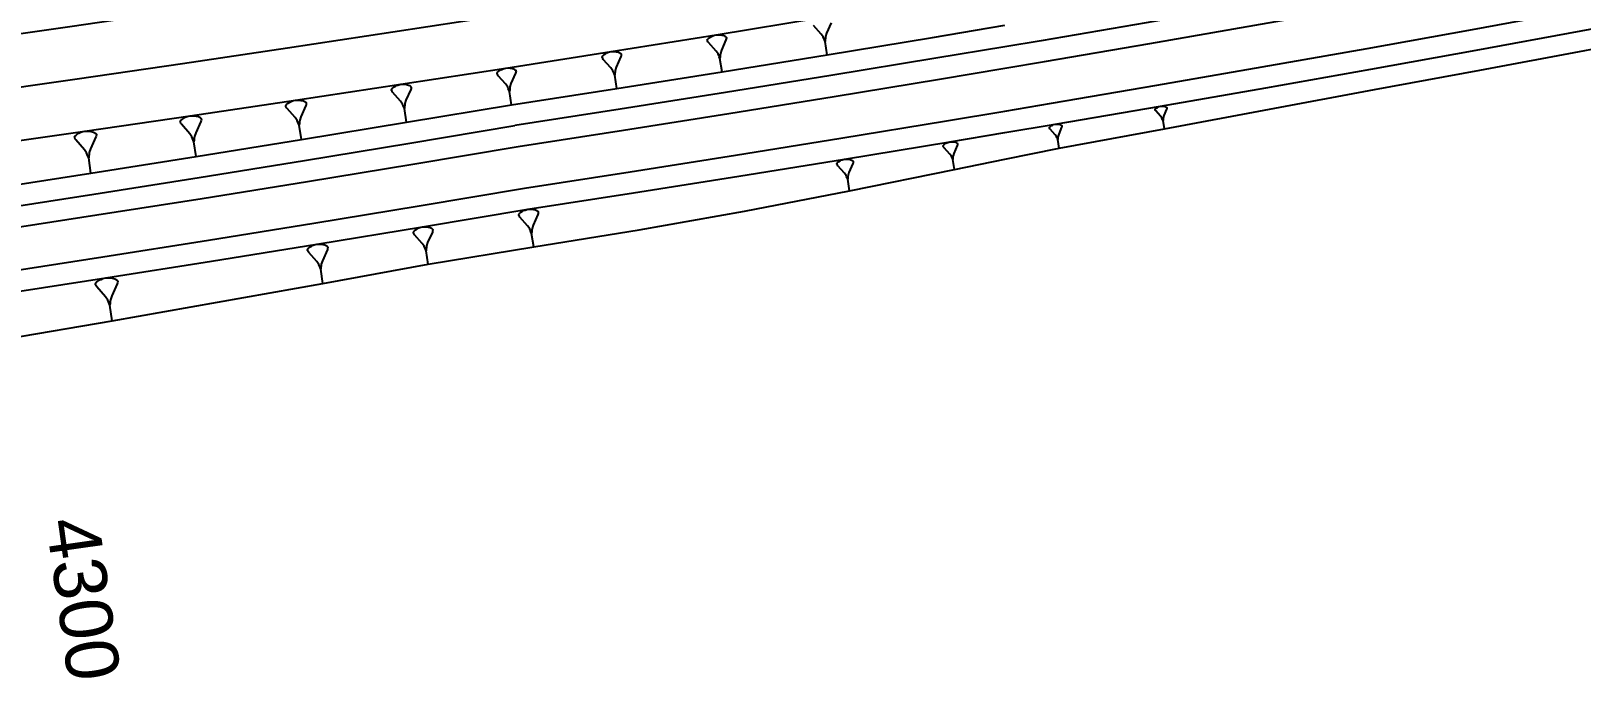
# Model space of a CAD drawing. Extents: x 384551 to 386632, y 802806 to 803252.
# Drawn here: x 385754 to 385827.2, y 802823.2 to 802853.9 of the extents above; entities that cross this region are included whole.
import ezdxf
from ezdxf.enums import TextEntityAlignment as Align

# ---------------------------------------------------------------- set-up
doc = ezdxf.new("R2010")
doc.units = 0
doc.layers.get('0').update_dxf_attribs({"linetype": 'CONTINUOUS'})
doc.styles.add('ARIAL', font='ARIAL.FON')

msp = doc.modelspace()

# ---------------------------------------------------------------- linework, layer by layer
at = {"color": 7}
for p, q in [((385791.784, 802854.2902), (385791.5687, 802853.7905)), ((385785.9303, 802853.4507), (385785.9426, 802853.4897)), ((385785.9426, 802853.4897), (385785.9577, 802853.5107)), ((385785.9577, 802853.5107), (385785.9728, 802853.5316)), ((385785.9728, 802853.5316), (385786.0211, 802853.5764)), ((385786.0211, 802853.5764), (385786.1055, 802853.6271)), ((385786.1055, 802853.6271), (385786.1568, 802853.6538)), ((385786.1568, 802853.6538), (385786.226, 802853.6835)), ((385786.226, 802853.6835), (385786.3494, 802853.7219)), ((385786.3494, 802853.7219), (385786.4786, 802853.7242)), ((385786.4786, 802853.7242), (385786.5537, 802853.7178)), ((385786.5537, 802853.7178), (385786.6107, 802853.7085)), ((385786.8138, 802853.482), (385786.5978, 802852.9845)), ((385786.6107, 802853.7085), (385786.7067, 802853.6869)), ((385786.7067, 802853.6869), (385786.7667, 802853.6595)), ((385786.7667, 802853.6595), (385786.7876, 802853.6444)), ((385786.7876, 802853.6444), (385786.8086, 802853.6293)), ((385786.8086, 802853.6293), (385786.8324, 802853.5961)), ((385786.826, 802853.521), (385786.8138, 802853.482)), ((385786.8353, 802853.5781), (385786.826, 802853.521)), ((385786.8324, 802853.5961), (385786.8353, 802853.5781)), ((385791.3155, 802853.749), (385790.9519, 802854.1538)), ((385791.4116, 802853.6162), (385791.3155, 802853.749)), ((385791.4415, 802853.5468), (385791.4116, 802853.6162)), ((385791.4715, 802853.4774), (385791.4415, 802853.5468)), ((385791.5077, 802853.4833), (385791.5014, 802853.408)), ((385791.5139, 802853.5586), (385791.5077, 802853.4833)), ((385791.5201, 802853.634), (385791.5139, 802853.5586)), ((385791.5687, 802853.7905), (385791.5201, 802853.634)), ((385781.0034, 802852.7395), (385781.0517, 802852.784)), ((385781.0517, 802852.784), (385781.1359, 802852.8342)), ((385781.1359, 802852.8342), (385781.187, 802852.8608)), ((385781.187, 802852.8608), (385781.256, 802852.8901)), ((385781.256, 802852.8901), (385781.3791, 802852.928)), ((385781.3791, 802852.928), (385781.5078, 802852.93)), ((385781.5078, 802852.93), (385781.5826, 802852.9234)), ((385781.5826, 802852.9234), (385781.6394, 802852.9139)), ((385781.6394, 802852.9139), (385781.735, 802852.8922)), ((385781.735, 802852.8922), (385781.7946, 802852.8648)), ((385781.7946, 802852.8648), (385781.8154, 802852.8496)), ((385781.8154, 802852.8496), (385781.8362, 802852.8345)), ((385781.8362, 802852.8345), (385781.8599, 802852.8014)), ((385781.8628, 802852.7834), (385781.8533, 802852.7266)), ((385781.8599, 802852.8014), (385781.8628, 802852.7834)), ((385785.9332, 802853.4327), (385785.9303, 802853.4507)), ((385785.96, 802853.3815), (385785.9332, 802853.4327)), ((385785.9839, 802853.3483), (385785.96, 802853.3815)), ((385786.3452, 802852.9438), (385785.9839, 802853.3483)), ((385786.4406, 802852.8111), (385786.3452, 802852.9438)), ((385786.4703, 802852.7418), (385786.4406, 802852.8111)), ((385786.5425, 802852.7534), (385786.5361, 802852.6784)), ((385786.5489, 802852.8285), (385786.5425, 802852.7534)), ((385786.5978, 802852.9845), (385786.5489, 802852.8285)), ((385791.5014, 802853.408), (385791.4715, 802853.4774)), ((385791.6053, 802852.7748), (385791.5014, 802853.408)), ((385776.0802, 802852.0056), (385776.1642, 802852.0553)), ((385776.0802, 802852.0056), (385776.1642, 802852.0553)), ((385776.1642, 802852.0553), (385776.2151, 802852.0816)), ((385776.1642, 802852.0553), (385776.2151, 802852.0816)), ((385776.2151, 802852.0816), (385776.284, 802852.1106)), ((385776.2151, 802852.0816), (385776.284, 802852.1106)), ((385776.284, 802852.1106), (385776.4066, 802852.148)), ((385776.284, 802852.1106), (385776.4066, 802852.148)), ((385776.4066, 802852.148), (385776.5347, 802852.1496)), ((385776.4066, 802852.148), (385776.5347, 802852.1496)), ((385776.5347, 802852.1496), (385776.6091, 802852.1428)), ((385776.5347, 802852.1496), (385776.6091, 802852.1428)), ((385776.6091, 802852.1428), (385776.6656, 802852.1332)), ((385776.6091, 802852.1428), (385776.6656, 802852.1332)), ((385776.6656, 802852.1332), (385776.7607, 802852.1113)), ((385776.6656, 802852.1332), (385776.7607, 802852.1113)), ((385776.7607, 802852.1113), (385776.82, 802852.0839)), ((385776.7607, 802852.1113), (385776.82, 802852.0839)), ((385776.82, 802852.0839), (385776.8407, 802852.0688)), ((385776.82, 802852.0839), (385776.8407, 802852.0688)), ((385776.8407, 802852.0688), (385776.8614, 802852.0536)), ((385776.8407, 802852.0688), (385776.8614, 802852.0536)), ((385776.8614, 802852.0536), (385776.8849, 802852.0206)), ((385776.8614, 802852.0536), (385776.8849, 802852.0206)), ((385776.8849, 802852.0206), (385776.8877, 802852.0027)), ((385776.8849, 802852.0206), (385776.8877, 802852.0027)), ((385780.9608, 802852.6591), (385780.9731, 802852.6979)), ((385780.9637, 802852.6411), (385780.9608, 802852.6591)), ((385780.9902, 802852.59), (385780.9637, 802852.6411)), ((385780.9731, 802852.6979), (385780.9883, 802852.7187)), ((385780.9883, 802852.7187), (385781.0034, 802852.7395)), ((385781.0139, 802852.5569), (385780.9902, 802852.59)), ((385781.3728, 802852.1529), (385781.0139, 802852.5569)), ((385781.4674, 802852.0204), (385781.3728, 802852.1529)), ((385781.4968, 802851.9513), (385781.4674, 802852.0204)), ((385781.5753, 802852.0375), (385781.5687, 802851.9627)), ((385781.6245, 802852.1927), (385781.5753, 802852.0375)), ((385781.841, 802852.6878), (385781.6245, 802852.1927)), ((385781.8533, 802852.7266), (385781.841, 802852.6878)), ((385786.5, 802852.6725), (385786.4703, 802852.7418)), ((385786.5297, 802852.6033), (385786.5, 802852.6725)), ((385786.5361, 802852.6784), (385786.5297, 802852.6033)), ((385786.6314, 802851.9718), (385786.5297, 802852.6033)), ((385771.0931, 802851.235), (385771.1803, 802851.2863)), ((385771.1803, 802851.2863), (385771.2332, 802851.3134)), ((385771.2332, 802851.3134), (385771.3047, 802851.3433)), ((385771.3047, 802851.3433), (385771.4319, 802851.3818)), ((385771.4319, 802851.3818), (385771.5648, 802851.383)), ((385771.5648, 802851.383), (385771.6419, 802851.3758)), ((385771.6419, 802851.3758), (385771.7005, 802851.3657)), ((385771.7005, 802851.3657), (385771.7991, 802851.3427)), ((385771.7991, 802851.3427), (385771.8605, 802851.3141)), ((385771.8605, 802851.3141), (385771.8819, 802851.2983)), ((385771.8819, 802851.2983), (385771.9033, 802851.2826)), ((385771.9033, 802851.2826), (385771.9275, 802851.2483)), ((385775.9895, 802851.8814), (385776.0018, 802851.92)), ((385775.9895, 802851.8814), (385776.0018, 802851.92)), ((385775.9923, 802851.8635), (385775.9895, 802851.8814)), ((385775.9923, 802851.8635), (385775.9895, 802851.8814)), ((385776.0185, 802851.8126), (385775.9923, 802851.8635)), ((385776.0185, 802851.8126), (385775.9923, 802851.8635)), ((385776.0018, 802851.92), (385776.0169, 802851.9407)), ((385776.0018, 802851.92), (385776.0169, 802851.9407)), ((385776.0169, 802851.9407), (385776.0321, 802851.9614)), ((385776.0169, 802851.9407), (385776.0321, 802851.9614)), ((385776.042, 802851.7795), (385776.0185, 802851.8126)), ((385776.042, 802851.7795), (385776.0185, 802851.8126)), ((385776.0321, 802851.9614), (385776.0802, 802852.0056)), ((385776.0321, 802851.9614), (385776.0802, 802852.0056)), ((385776.3981, 802851.3764), (385776.042, 802851.7795)), ((385776.3981, 802851.3764), (385776.042, 802851.7795)), ((385776.492, 802851.2442), (385776.3981, 802851.3764)), ((385776.492, 802851.2442), (385776.3981, 802851.3764)), ((385776.6488, 802851.4153), (385776.5995, 802851.2609)), ((385776.6488, 802851.4153), (385776.5995, 802851.2609)), ((385776.8658, 802851.9076), (385776.6488, 802851.4153)), ((385776.8658, 802851.9076), (385776.6488, 802851.4153)), ((385776.8781, 802851.9462), (385776.8658, 802851.9076)), ((385776.8781, 802851.9462), (385776.8658, 802851.9076)), ((385776.8877, 802852.0027), (385776.8781, 802851.9462)), ((385776.8877, 802852.0027), (385776.8781, 802851.9462)), ((385781.5262, 802851.8823), (385781.4968, 802851.9513)), ((385781.5555, 802851.8132), (385781.5262, 802851.8823)), ((385781.5621, 802851.888), (385781.5555, 802851.8132)), ((385781.6552, 802851.1838), (385781.5555, 802851.8132)), ((385781.5687, 802851.9627), (385781.5621, 802851.888)), ((385766.1944, 802850.5313), (385766.2493, 802850.5592)), ((385766.2493, 802850.5592), (385766.3233, 802850.59)), ((385766.3233, 802850.59), (385766.4551, 802850.6294)), ((385766.4551, 802850.6294), (385766.5926, 802850.6303)), ((385766.5926, 802850.6303), (385766.6725, 802850.6226)), ((385766.6725, 802850.6226), (385766.7331, 802850.612)), ((385766.7331, 802850.612), (385766.835, 802850.5879)), ((385766.835, 802850.5879), (385766.8985, 802850.5581)), ((385766.8985, 802850.5581), (385766.9206, 802850.5417)), ((385770.9986, 802851.1065), (385771.0115, 802851.1465)), ((385771.0014, 802851.0879), (385770.9986, 802851.1065)), ((385771.0285, 802851.035), (385771.0014, 802851.0879)), ((385771.0115, 802851.1465), (385771.0273, 802851.1679)), ((385771.0273, 802851.1679), (385771.043, 802851.1893)), ((385771.0528, 802851.0007), (385771.0285, 802851.035)), ((385771.043, 802851.1893), (385771.0931, 802851.235)), ((385771.4209, 802850.5816), (385771.0528, 802851.0007)), ((385771.5179, 802850.4443), (385771.4209, 802850.5816)), ((385771.681, 802850.6213), (385771.6294, 802850.4613)), ((385771.9074, 802851.1311), (385771.681, 802850.6213)), ((385771.9203, 802851.1711), (385771.9074, 802851.1311)), ((385771.9304, 802851.2297), (385771.9203, 802851.1711)), ((385771.9275, 802851.2483), (385771.9304, 802851.2297)), ((385776.5211, 802851.1754), (385776.492, 802851.2442)), ((385776.5211, 802851.1754), (385776.492, 802851.2442)), ((385776.5501, 802851.1065), (385776.5211, 802851.1754)), ((385776.5501, 802851.1065), (385776.5211, 802851.1754)), ((385776.5791, 802851.0377), (385776.5501, 802851.1065)), ((385776.5791, 802851.0377), (385776.5501, 802851.1065)), ((385776.5859, 802851.1121), (385776.5791, 802851.0377)), ((385776.5859, 802851.1121), (385776.5791, 802851.0377)), ((385776.6766, 802850.4109), (385776.5791, 802851.0377)), ((385776.6766, 802850.4109), (385776.5791, 802851.0377)), ((385776.5927, 802851.1865), (385776.5859, 802851.1121)), ((385776.5927, 802851.1865), (385776.5859, 802851.1121)), ((385776.5995, 802851.2609), (385776.5927, 802851.1865)), ((385776.5995, 802851.2609), (385776.5927, 802851.1865)), ((385761.2067, 802849.7902), (385761.2634, 802849.8189)), ((385761.2634, 802849.8189), (385761.34, 802849.8505)), ((385761.34, 802849.8505), (385761.4763, 802849.8908)), ((385761.4763, 802849.8908), (385761.6184, 802849.8913)), ((385761.6184, 802849.8913), (385761.7008, 802849.8832)), ((385761.7008, 802849.8832), (385761.7634, 802849.872)), ((385761.7634, 802849.872), (385761.8686, 802849.8469)), ((385761.8686, 802849.8469), (385761.9341, 802849.8159)), ((385761.9341, 802849.8159), (385761.9569, 802849.7989)), ((385766.0059, 802850.3457), (385766.0193, 802850.3871)), ((385766.0087, 802850.3265), (385766.0059, 802850.3457)), ((385766.0366, 802850.2717), (385766.0087, 802850.3265)), ((385766.0193, 802850.3871), (385766.0357, 802850.4092)), ((385766.0357, 802850.4092), (385766.0521, 802850.4313)), ((385766.0616, 802850.2361), (385766.0366, 802850.2717)), ((385766.0521, 802850.4313), (385766.104, 802850.4784)), ((385766.4414, 802849.8012), (385766.0616, 802850.2361)), ((385766.104, 802850.4784), (385766.1944, 802850.5313)), ((385766.7108, 802849.8416), (385766.6569, 802849.6761)), ((385766.9465, 802850.3686), (385766.7108, 802849.8416)), ((385766.9206, 802850.5417), (385766.9427, 802850.5254)), ((385766.9427, 802850.5254), (385766.9677, 802850.4898)), ((385766.96, 802850.4099), (385766.9465, 802850.3686)), ((385766.9706, 802850.4705), (385766.96, 802850.4099)), ((385766.9677, 802850.4898), (385766.9706, 802850.4705)), ((385771.5478, 802850.3728), (385771.5179, 802850.4443)), ((385771.5777, 802850.3014), (385771.5478, 802850.3728)), ((385771.6077, 802850.2299), (385771.5777, 802850.3014)), ((385771.6149, 802850.307), (385771.6077, 802850.2299)), ((385771.7069, 802849.5796), (385771.6077, 802850.2299)), ((385771.6221, 802850.3842), (385771.6149, 802850.307)), ((385771.6294, 802850.4613), (385771.6221, 802850.3842)), ((385807.1064, 802850.1774), (385807.1136, 802850.2015)), ((385807.1083, 802850.1663), (385807.1064, 802850.1774)), ((385807.1251, 802850.135), (385807.1083, 802850.1663)), ((385807.1136, 802850.2015), (385807.1228, 802850.2145)), ((385807.1228, 802850.2145), (385807.1319, 802850.2274)), ((385807.14, 802850.1148), (385807.1251, 802850.135)), ((385807.1319, 802850.2274), (385807.1613, 802850.2553)), ((385807.365, 802849.8684), (385807.14, 802850.1148)), ((385807.1613, 802850.2553), (385807.2129, 802850.287)), ((385807.2129, 802850.287), (385807.2442, 802850.3039)), ((385807.2442, 802850.3039), (385807.2866, 802850.3226)), ((385807.2866, 802850.3226), (385807.3623, 802850.347)), ((385807.3623, 802850.347), (385807.4417, 802850.3493)), ((385807.4246, 802849.7874), (385807.365, 802849.8684)), ((385807.4417, 802850.3493), (385807.4879, 802850.3459)), ((385807.4879, 802850.3459), (385807.5231, 802850.3406)), ((385807.5201, 802849.8952), (385807.4911, 802849.7989)), ((385807.6495, 802850.2027), (385807.5201, 802849.8952)), ((385807.5231, 802850.3406), (385807.5823, 802850.328)), ((385807.5823, 802850.328), (385807.6193, 802850.3115)), ((385807.6193, 802850.3115), (385807.6323, 802850.3024)), ((385807.6323, 802850.3024), (385807.6453, 802850.2932)), ((385807.6453, 802850.2932), (385807.6602, 802850.273)), ((385807.6568, 802850.2268), (385807.6495, 802850.2027)), ((385807.6621, 802850.2619), (385807.6568, 802850.2268)), ((385807.6602, 802850.273), (385807.6621, 802850.2619)), ((385756.217, 802849.0631), (385756.2756, 802849.0925)), ((385756.2756, 802849.0925), (385756.3547, 802849.1248)), ((385756.3547, 802849.1248), (385756.4954, 802849.166)), ((385756.4954, 802849.166), (385756.642, 802849.1662)), ((385756.642, 802849.1662), (385756.727, 802849.1575)), ((385756.727, 802849.1575), (385756.7915, 802849.1459)), ((385756.7915, 802849.1459), (385756.9, 802849.1196)), ((385756.9, 802849.1196), (385756.9674, 802849.0875)), ((385756.9674, 802849.0875), (385756.9909, 802849.0699)), ((385761.0113, 802849.599), (385761.0253, 802849.6417)), ((385761.0142, 802849.5791), (385761.0113, 802849.599)), ((385761.0429, 802849.5224), (385761.0142, 802849.5791)), ((385761.0253, 802849.6417), (385761.0423, 802849.6645)), ((385761.0423, 802849.6645), (385761.0593, 802849.6873)), ((385761.0686, 802849.4856), (385761.0429, 802849.5224)), ((385761.0593, 802849.6873), (385761.1131, 802849.7359)), ((385761.4598, 802849.0352), (385761.0686, 802849.4856)), ((385761.1131, 802849.7359), (385761.2067, 802849.7902)), ((385761.9832, 802849.62), (385761.7381, 802849.0761)), ((385761.9569, 802849.7989), (385761.9798, 802849.7819)), ((385761.9798, 802849.7819), (385762.0055, 802849.7451)), ((385761.9973, 802849.6626), (385761.9832, 802849.62)), ((385762.0084, 802849.7252), (385761.9973, 802849.6626)), ((385762.0055, 802849.7451), (385762.0084, 802849.7252)), ((385766.5414, 802849.6589), (385766.4414, 802849.8012)), ((385766.5722, 802849.5848), (385766.5414, 802849.6589)), ((385766.603, 802849.5107), (385766.5722, 802849.5848)), ((385766.6337, 802849.4367), (385766.603, 802849.5107)), ((385766.6414, 802849.5165), (385766.6337, 802849.4367)), ((385766.7346, 802848.7633), (385766.6337, 802849.4367)), ((385766.6492, 802849.5963), (385766.6414, 802849.5165)), ((385766.6569, 802849.6761), (385766.6492, 802849.5963)), ((385802.1116, 802849.3183), (385802.1194, 802849.3436)), ((385802.1136, 802849.3066), (385802.1116, 802849.3183)), ((385802.1313, 802849.2735), (385802.1136, 802849.3066)), ((385802.1194, 802849.3436), (385802.1291, 802849.3573)), ((385802.1291, 802849.3573), (385802.1388, 802849.371)), ((385802.1469, 802849.2521), (385802.1313, 802849.2735)), ((385802.1388, 802849.371), (385802.1699, 802849.4003)), ((385802.3837, 802848.9914), (385802.1469, 802849.2521)), ((385802.1699, 802849.4003), (385802.2244, 802849.4337)), ((385802.2244, 802849.4337), (385802.2575, 802849.4513)), ((385802.2575, 802849.4513), (385802.3023, 802849.4709)), ((385802.3023, 802849.4709), (385802.3822, 802849.4965)), ((385802.3822, 802849.4965), (385802.466, 802849.4987)), ((385802.466, 802849.4987), (385802.5148, 802849.495)), ((385802.5148, 802849.495), (385802.5519, 802849.4892)), ((385802.6849, 802849.3434), (385802.5474, 802849.0192)), ((385802.5519, 802849.4892), (385802.6143, 802849.4758)), ((385802.6143, 802849.4758), (385802.6534, 802849.4583)), ((385802.6534, 802849.4583), (385802.6671, 802849.4486)), ((385802.6671, 802849.4486), (385802.6807, 802849.4389)), ((385802.6807, 802849.4389), (385802.6964, 802849.4175)), ((385802.6926, 802849.3687), (385802.6849, 802849.3434)), ((385802.6984, 802849.4058), (385802.6926, 802849.3687)), ((385802.6964, 802849.4175), (385802.6984, 802849.4058)), ((385807.4433, 802849.745), (385807.4246, 802849.7874)), ((385807.4621, 802849.7026), (385807.4433, 802849.745)), ((385807.4808, 802849.6602), (385807.4621, 802849.7026)), ((385807.4842, 802849.7065), (385807.4808, 802849.6602)), ((385807.5477, 802849.2725), (385807.4808, 802849.6602)), ((385807.4876, 802849.7527), (385807.4842, 802849.7065)), ((385807.4911, 802849.7989), (385807.4876, 802849.7527)), ((385756.015, 802848.8664), (385756.0296, 802848.9104)), ((385756.0179, 802848.8459), (385756.015, 802848.8664)), ((385756.0473, 802848.7873), (385756.0179, 802848.8459)), ((385756.0296, 802848.9104), (385756.0471, 802848.9339)), ((385756.0471, 802848.9339), (385756.0647, 802848.9574)), ((385756.0737, 802848.7493), (385756.0473, 802848.7873)), ((385756.0647, 802848.9574), (385756.1203, 802849.0073)), ((385756.4759, 802848.2836), (385756.0737, 802848.7493)), ((385756.1203, 802849.0073), (385756.217, 802849.0631)), ((385757.0175, 802848.8852), (385756.7632, 802848.325)), ((385756.9909, 802849.0699), (385757.0144, 802849.0523)), ((385757.0144, 802849.0523), (385757.0408, 802849.0143)), ((385757.0321, 802848.9292), (385757.0175, 802848.8852)), ((385757.0438, 802848.9937), (385757.0321, 802848.9292)), ((385757.0408, 802849.0143), (385757.0438, 802848.9937)), ((385761.5627, 802848.8879), (385761.4598, 802849.0352)), ((385761.5942, 802848.8112), (385761.5627, 802848.8879)), ((385761.6258, 802848.7346), (385761.5942, 802848.8112)), ((385761.6574, 802848.658), (385761.6258, 802848.7346)), ((385761.6656, 802848.7405), (385761.6574, 802848.658)), ((385761.7596, 802847.9621), (385761.6574, 802848.658)), ((385761.6738, 802848.8229), (385761.6656, 802848.7405)), ((385761.682, 802848.9054), (385761.6738, 802848.8229)), ((385761.7381, 802849.0761), (385761.682, 802848.9054)), ((385797.0864, 802848.456), (385797.0954, 802848.4853)), ((385797.0887, 802848.4425), (385797.0864, 802848.456)), ((385797.109, 802848.4042), (385797.0887, 802848.4425)), ((385797.0954, 802848.4853), (385797.1067, 802848.5011)), ((385797.1067, 802848.5011), (385797.118, 802848.5169)), ((385797.127, 802848.3794), (385797.109, 802848.4042)), ((385797.118, 802848.5169), (385797.154, 802848.5507)), ((385797.3997, 802848.0776), (385797.127, 802848.3794)), ((385797.154, 802848.5507), (385797.2171, 802848.589)), ((385797.2171, 802848.589), (385797.2554, 802848.6093)), ((385797.2554, 802848.6093), (385797.3072, 802848.6318)), ((385797.3072, 802848.6318), (385797.3996, 802848.6611)), ((385797.3996, 802848.6611), (385797.4964, 802848.6634)), ((385797.4964, 802848.6634), (385797.5528, 802848.6589)), ((385797.5528, 802848.6589), (385797.5956, 802848.6521)), ((385797.7488, 802848.4832), (385797.5889, 802848.1092)), ((385797.5956, 802848.6521), (385797.6677, 802848.6364)), ((385797.6677, 802848.6364), (385797.7127, 802848.6161)), ((385797.7127, 802848.6161), (385797.7285, 802848.6048)), ((385797.7285, 802848.6048), (385797.7443, 802848.5936)), ((385797.7443, 802848.5936), (385797.7623, 802848.5688)), ((385797.7578, 802848.5125), (385797.7488, 802848.4832)), ((385797.7646, 802848.5553), (385797.7578, 802848.5125)), ((385797.7623, 802848.5688), (385797.7646, 802848.5553)), ((385802.4463, 802848.9058), (385802.3837, 802848.9914)), ((385802.466, 802848.861), (385802.4463, 802848.9058)), ((385802.4856, 802848.8162), (385802.466, 802848.861)), ((385802.5052, 802848.7714), (385802.4856, 802848.8162)), ((385802.509, 802848.8202), (385802.5052, 802848.7714)), ((385802.5747, 802848.3621), (385802.5052, 802848.7714)), ((385802.5127, 802848.869), (385802.509, 802848.8202)), ((385802.5165, 802848.9177), (385802.5127, 802848.869)), ((385802.5474, 802849.0192), (385802.5165, 802848.9177)), ((385756.5816, 802848.1313), (385756.4759, 802848.2836)), ((385756.614, 802848.0522), (385756.5816, 802848.1313)), ((385756.6463, 802847.9731), (385756.614, 802848.0522)), ((385756.6787, 802847.894), (385756.6463, 802847.9731)), ((385756.6874, 802847.979), (385756.6787, 802847.894)), ((385756.7821, 802847.1759), (385756.6787, 802847.894)), ((385756.696, 802848.064), (385756.6874, 802847.979)), ((385756.7047, 802848.1491), (385756.696, 802848.064)), ((385756.7632, 802848.325), (385756.7047, 802848.1491)), ((385792.0568, 802847.6079), (385792.0672, 802847.6413)), ((385792.0672, 802847.6413), (385792.0801, 802847.6593)), ((385792.0801, 802847.6593), (385792.0929, 802847.6772)), ((385792.0929, 802847.6772), (385792.1341, 802847.7156)), ((385792.1341, 802847.7156), (385792.2062, 802847.7591)), ((385792.2062, 802847.7591), (385792.2499, 802847.7821)), ((385792.2499, 802847.7821), (385792.309, 802847.8076)), ((385792.309, 802847.8076), (385792.4144, 802847.8408)), ((385792.4144, 802847.8408), (385792.5249, 802847.843)), ((385792.5249, 802847.843), (385792.5891, 802847.8377)), ((385792.5891, 802847.8377), (385792.6379, 802847.8299)), ((385792.812, 802847.6368), (385792.6286, 802847.2109)), ((385792.6379, 802847.8299), (385792.72, 802847.8117)), ((385792.72, 802847.8117), (385792.7713, 802847.7885)), ((385792.7713, 802847.7885), (385792.7893, 802847.7756)), ((385792.7893, 802847.7756), (385792.8072, 802847.7627)), ((385792.8072, 802847.7627), (385792.8277, 802847.7344)), ((385792.8224, 802847.6702), (385792.812, 802847.6368)), ((385792.8302, 802847.719), (385792.8224, 802847.6702)), ((385792.8277, 802847.7344), (385792.8302, 802847.719)), ((385797.4718, 802847.9785), (385797.3997, 802848.0776)), ((385797.4943, 802847.9266), (385797.4718, 802847.9785)), ((385797.5168, 802847.8748), (385797.4943, 802847.9266)), ((385797.5394, 802847.823), (385797.5168, 802847.8748)), ((385797.5439, 802847.8793), (385797.5394, 802847.823)), ((385797.6183, 802847.3499), (385797.5394, 802847.823)), ((385797.5484, 802847.9357), (385797.5439, 802847.8793)), ((385797.5529, 802847.992), (385797.5484, 802847.9357)), ((385797.5889, 802848.1092), (385797.5529, 802847.992)), ((385792.0593, 802847.5925), (385792.0568, 802847.6079)), ((385792.0823, 802847.5488), (385792.0593, 802847.5925)), ((385792.1028, 802847.5205), (385792.0823, 802847.5488)), ((385792.4127, 802847.1755), (385792.1028, 802847.5205)), ((385792.4946, 802847.0623), (385792.4127, 802847.1755)), ((385792.5201, 802847.0031), (385792.4946, 802847.0623)), ((385792.5457, 802846.944), (385792.5201, 802847.0031)), ((385792.5712, 802846.8849), (385792.5457, 802846.944)), ((385792.5765, 802846.9491), (385792.5712, 802846.8849)), ((385792.6597, 802846.3452), (385792.5712, 802846.8849)), ((385792.5818, 802847.0133), (385792.5765, 802846.9491)), ((385792.5871, 802847.0775), (385792.5818, 802847.0133)), ((385792.6286, 802847.2109), (385792.5871, 802847.0775)), ((385777.2476, 802845.4019), (385777.3184, 802845.4318)), ((385777.3184, 802845.4318), (385777.4446, 802845.4703)), ((385777.4446, 802845.4703), (385777.5765, 802845.4719)), ((385777.5765, 802845.4719), (385777.6531, 802845.4649)), ((385777.6531, 802845.4649), (385777.7112, 802845.4551)), ((385777.7112, 802845.4551), (385777.8091, 802845.4325)), ((385777.8091, 802845.4325), (385777.8701, 802845.4043)), ((385777.0153, 802845.1959), (385777.028, 802845.2356)), ((385777.0182, 802845.1774), (385777.0153, 802845.1959)), ((385777.0452, 802845.125), (385777.0182, 802845.1774)), ((385777.028, 802845.2356), (385777.0436, 802845.2569)), ((385777.0436, 802845.2569), (385777.0592, 802845.2782)), ((385777.0694, 802845.091), (385777.0452, 802845.125)), ((385777.0592, 802845.2782), (385777.1087, 802845.3237)), ((385777.4359, 802844.6761), (385777.0694, 802845.091)), ((385777.1087, 802845.3237), (385777.1951, 802845.3748)), ((385777.1951, 802845.3748), (385777.2476, 802845.4019)), ((385777.6939, 802844.7162), (385777.6431, 802844.5573)), ((385777.9172, 802845.2228), (385777.6939, 802844.7162)), ((385777.8701, 802845.4043), (385777.8914, 802845.3887)), ((385777.8914, 802845.3887), (385777.9127, 802845.3731)), ((385777.9127, 802845.3731), (385777.9369, 802845.3391)), ((385777.9299, 802845.2625), (385777.9172, 802845.2228)), ((385777.9398, 802845.3207), (385777.9299, 802845.2625)), ((385777.9369, 802845.3391), (385777.9398, 802845.3207)), ((385772.0349, 802844.366), (385772.0476, 802844.4054)), ((385772.0377, 802844.3477), (385772.0349, 802844.366)), ((385772.0643, 802844.2957), (385772.0377, 802844.3477)), ((385772.0476, 802844.4054), (385772.0631, 802844.4264)), ((385772.0631, 802844.4264), (385772.0786, 802844.4475)), ((385772.0882, 802844.2619), (385772.0643, 802844.2957)), ((385772.0786, 802844.4475), (385772.1278, 802844.4924)), ((385772.4504, 802843.8496), (385772.0882, 802844.2619)), ((385772.1278, 802844.4924), (385772.2136, 802844.543)), ((385772.2136, 802844.543), (385772.2657, 802844.5696)), ((385772.2657, 802844.5696), (385772.336, 802844.599)), ((385772.336, 802844.599), (385772.4612, 802844.6368)), ((385772.4612, 802844.6368), (385772.5919, 802844.6381)), ((385772.5919, 802844.6381), (385772.6678, 802844.631)), ((385772.6678, 802844.631), (385772.7255, 802844.6211)), ((385772.929, 802844.3902), (385772.7063, 802843.8886)), ((385772.7255, 802844.6211), (385772.8225, 802844.5984)), ((385772.8225, 802844.5984), (385772.8829, 802844.5703)), ((385772.8829, 802844.5703), (385772.9039, 802844.5548)), ((385772.9039, 802844.5548), (385772.925, 802844.5393)), ((385772.925, 802844.5393), (385772.9489, 802844.5055)), ((385772.9418, 802844.4296), (385772.929, 802844.3902)), ((385772.9517, 802844.4872), (385772.9418, 802844.4296)), ((385772.9489, 802844.5055), (385772.9517, 802844.4872)), ((385777.5326, 802844.5401), (385777.4359, 802844.6761)), ((385777.5624, 802844.4692), (385777.5326, 802844.5401)), ((385777.5923, 802844.3984), (385777.5624, 802844.4692)), ((385777.6222, 802844.3275), (385777.5923, 802844.3984)), ((385777.6292, 802844.4041), (385777.6222, 802844.3275)), ((385777.7225, 802843.6824), (385777.6222, 802844.3275)), ((385777.6362, 802844.4807), (385777.6292, 802844.4041)), ((385777.6431, 802844.5573), (385777.6362, 802844.4807)), ((385767.0278, 802843.5361), (385767.0413, 802843.5773)), ((385767.0307, 802843.5169), (385767.0278, 802843.5361)), ((385767.0585, 802843.4624), (385767.0307, 802843.5169)), ((385767.0413, 802843.5773), (385767.0575, 802843.5993)), ((385767.0575, 802843.5993), (385767.0738, 802843.6213)), ((385767.0834, 802843.4269), (385767.0585, 802843.4624)), ((385767.0738, 802843.6213), (385767.1256, 802843.6682)), ((385767.4615, 802842.994), (385767.0834, 802843.4269)), ((385767.1256, 802843.6682), (385767.2156, 802843.7209)), ((385767.2156, 802843.7209), (385767.2702, 802843.7486)), ((385767.2702, 802843.7486), (385767.3439, 802843.7793)), ((385767.3439, 802843.7793), (385767.4751, 802843.8185)), ((385767.4751, 802843.8185), (385767.6121, 802843.8194)), ((385767.6121, 802843.8194), (385767.6915, 802843.8117)), ((385767.6915, 802843.8117), (385767.7519, 802843.8012)), ((385767.9644, 802843.5589), (385767.7297, 802843.0341)), ((385767.7519, 802843.8012), (385767.8534, 802843.7772)), ((385767.8534, 802843.7772), (385767.9166, 802843.7475)), ((385767.9166, 802843.7475), (385767.9386, 802843.7312)), ((385767.9386, 802843.7312), (385767.9606, 802843.715)), ((385767.9606, 802843.715), (385767.9855, 802843.6795)), ((385767.9778, 802843.6), (385767.9644, 802843.5589)), ((385767.9884, 802843.6604), (385767.9778, 802843.6)), ((385767.9855, 802843.6795), (385767.9884, 802843.6604)), ((385772.5458, 802843.7145), (385772.4504, 802843.8496)), ((385772.5753, 802843.6441), (385772.5458, 802843.7145)), ((385772.6047, 802843.5738), (385772.5753, 802843.6441)), ((385772.6341, 802843.5035), (385772.6047, 802843.5738)), ((385772.6413, 802843.5794), (385772.6341, 802843.5035)), ((385772.7318, 802842.8637), (385772.6341, 802843.5035)), ((385772.6484, 802843.6553), (385772.6413, 802843.5794)), ((385772.6555, 802843.7312), (385772.6484, 802843.6553)), ((385772.7063, 802843.8886), (385772.6555, 802843.7312)), ((385767.5611, 802842.8522), (385767.4615, 802842.994)), ((385767.5917, 802842.7785), (385767.5611, 802842.8522)), ((385767.6223, 802842.7048), (385767.5917, 802842.7785)), ((385767.653, 802842.631), (385767.6223, 802842.7048)), ((385767.6606, 802842.7105), (385767.653, 802842.631)), ((385767.7534, 802841.9607), (385767.653, 802842.631)), ((385767.6683, 802842.79), (385767.6606, 802842.7105)), ((385767.676, 802842.8695), (385767.6683, 802842.79)), ((385767.7297, 802843.0341), (385767.676, 802842.8695)), ((385757.0039, 802841.9206), (385757.0189, 802841.9656)), ((385757.007, 802841.8996), (385757.0039, 802841.9206)), ((385757.037, 802841.8397), (385757.007, 802841.8996)), ((385757.0189, 802841.9656), (385757.0368, 802841.9896)), ((385757.0368, 802841.9896), (385757.0548, 802842.0136)), ((385757.064, 802841.8008), (385757.037, 802841.8397)), ((385757.0548, 802842.0136), (385757.1117, 802842.0646)), ((385757.4753, 802841.3246), (385757.064, 802841.8008)), ((385757.1117, 802842.0646), (385757.2105, 802842.1217)), ((385757.2105, 802842.1217), (385757.2705, 802842.1518)), ((385757.2705, 802842.1518), (385757.3514, 802842.1848)), ((385757.3514, 802842.1848), (385757.4952, 802842.227)), ((385757.4952, 802842.227), (385757.6451, 802842.2272)), ((385757.6451, 802842.2272), (385757.732, 802842.2183)), ((385757.732, 802842.2183), (385757.798, 802842.2064)), ((385758.0292, 802841.9398), (385757.769, 802841.3669)), ((385757.798, 802842.2064), (385757.909, 802842.1795)), ((385757.909, 802842.1795), (385757.9779, 802842.1466)), ((385757.9779, 802842.1466), (385758.002, 802842.1287)), ((385758.002, 802842.1287), (385758.026, 802842.1107)), ((385758.026, 802842.1107), (385758.053, 802842.0718)), ((385758.0441, 802841.9848), (385758.0292, 802841.9398)), ((385758.056, 802842.0508), (385758.0441, 802841.9848)), ((385758.053, 802842.0718), (385758.056, 802842.0508)), ((385757.5834, 802841.1689), (385757.4753, 802841.3246)), ((385757.6165, 802841.088), (385757.5834, 802841.1689)), ((385757.6496, 802841.0071), (385757.6165, 802841.088)), ((385757.7004, 802841.1001), (385757.6915, 802841.0131)), ((385757.7093, 802841.187), (385757.7004, 802841.1001)), ((385757.769, 802841.3669), (385757.7093, 802841.187)), ((385757.6826, 802840.9262), (385757.6496, 802841.0071)), ((385757.6915, 802841.0131), (385757.6826, 802840.9262)), ((385757.7884, 802840.1918), (385757.6826, 802840.9262))]:
    msp.add_line(p, q, dxfattribs=at)
at = {"color": 7, "linetype": 'CONTINUOUS'}
for points in [[(385900, 802873.1318), (385895.6369, 802872.1257), (385890.7218, 802871.0079), (385885.8032, 802869.905), (385880.8813, 802868.817), (385875.9561, 802867.7438), (385871.0276, 802866.6856), (385866.0959, 802865.6422), (385861.161, 802864.6138), (385856.223, 802863.6003), (385851.2819, 802862.6018), (385846.3379, 802861.6182), (385841.3908, 802860.6496), (385836.4408, 802859.6959), (385831.4879, 802858.7572), (385826.5322, 802857.8335), (385821.5737, 802856.9248), (385816.6125, 802856.0311), (385811.6486, 802855.1524), (385806.6821, 802854.2888), (385801.7129, 802853.4402), (385800, 802853.1529)], [(385800, 802849.0971), (385802.3822, 802849.4965), (385807.3623, 802850.347), (385812.3397, 802851.2126), (385817.3146, 802852.0932), (385822.2867, 802852.9889), (385827.2562, 802853.8996), (385832.2228, 802854.8253), (385837.1866, 802855.766), (385842.1475, 802856.7218), (385847.1055, 802857.6925), (385852.0605, 802858.6783), (385857.0124, 802859.679), (385861.9613, 802860.6947), (385866.9071, 802861.7254), (385871.8497, 802862.771), (385876.789, 802863.8315), (385881.7251, 802864.907), (385886.6579, 802865.9974), (385891.5873, 802867.1027), (385896.5133, 802868.2229), (385900, 802869.0269)], [(385800, 802847.8363), (385802.5747, 802848.3621), (385807.5477, 802849.2725), (385812.5175, 802850.1991), (385817.4864, 802851.1294), (385822.4579, 802852.0441), (385827.426, 802852.9765), (385832.3912, 802853.9242), (385837.3647, 802854.8278), (385842.3544, 802855.6477), (385847.3421, 802856.4825), (385852.2989, 802857.4766), (385857.2056, 802858.7195), (385862.1094, 802859.9697), (385867.0187, 802861.1862), (385871.9294, 802862.3914), (385876.8655, 802863.4721), (385881.8011, 802864.5547), (385886.7477, 802865.5865), (385891.7017, 802866.5863), (385896.6528, 802867.6015), (385900, 802868.3595)], [(385700, 802846.9628), (385701.021, 802847.0767), (385706.0079, 802847.6474), (385710.9932, 802848.2319), (385715.9768, 802848.8302), (385720.9588, 802849.4424), (385725.9391, 802850.0685), (385730.9176, 802850.7083), (385735.8943, 802851.362), (385740.8691, 802852.0295), (385745.8421, 802852.7109), (385750.8132, 802853.406), (385755.7823, 802854.1149), (385760.7494, 802854.8377), (385765.7146, 802855.5742), (385770.6776, 802856.3245), (385775.6385, 802857.0887), (385780.5973, 802857.8665), (385785.554, 802858.6582), (385790.5084, 802859.4636), (385795.4605, 802860.2828), (385800, 802861.0467)], [(385776.6766, 802850.4109), (385781.6552, 802851.1838), (385786.6314, 802851.9718), (385791.6053, 802852.7748), (385796.5767, 802853.5929), (385800, 802854.1669)], [(385800, 802853.1529), (385796.7413, 802852.6066), (385791.7671, 802851.788), (385786.7905, 802850.9845), (385781.8115, 802850.1961), (385776.8302, 802849.4228)], [(385700, 802839.2954), (385701.8749, 802839.5221), (385706.8773, 802840.1424), (385711.8777, 802840.7778), (385716.876, 802841.4284), (385721.8722, 802842.094), (385726.8662, 802842.7748), (385731.858, 802843.4706), (385736.8476, 802844.1815), (385741.8348, 802844.9075), (385746.8197, 802845.6486), (385751.8021, 802846.4047), (385756.7821, 802847.1759), (385761.7596, 802847.9621), (385766.7346, 802848.7633), (385771.7069, 802849.5796), (385776.6766, 802850.4109)], [(385700, 802838.2881), (385701.9872, 802838.5284), (385706.9923, 802839.1491), (385711.9955, 802839.7848), (385716.9966, 802840.4357), (385721.9955, 802841.1017), (385726.9923, 802841.7828), (385731.9869, 802842.479), (385736.9792, 802843.1902), (385741.9692, 802843.9166), (385746.9568, 802844.658), (385751.942, 802845.4145), (385756.9247, 802846.1861), (385761.905, 802846.9727), (385766.8827, 802847.7744), (385771.8578, 802848.5911), (385776.8302, 802849.4228)], [(385777.4446, 802845.4703), (385782.4369, 802846.2453), (385787.4269, 802847.0355), (385792.4144, 802847.8408), (385797.3996, 802848.6611), (385800, 802849.0971)], [(385700, 802833.2755), (385702.5497, 802833.5515), (385707.5931, 802833.9626), (385712.6407, 802834.3468), (385717.6876, 802834.7466), (385722.7242, 802835.2392), (385727.7502, 802835.82), (385732.7746, 802836.4162), (385737.7954, 802837.0425), (385742.7996, 802837.7917), (385747.8014, 802838.5564), (385752.8006, 802839.3363), (385757.7884, 802840.1918), (385762.7725, 802841.0684), (385767.7534, 802841.9607), (385772.7318, 802842.8637), (385777.7225, 802843.6824), (385782.7134, 802844.4986), (385787.6953, 802845.37), (385792.6597, 802846.3452), (385797.6183, 802847.3499), (385800, 802847.8363)], [(385700, 802834.2592), (385702.4364, 802834.5537), (385707.4526, 802835.1756), (385712.4668, 802835.8127), (385717.4789, 802836.4649), (385722.4889, 802837.1322), (385727.4967, 802837.8147), (385732.5023, 802838.5123), (385737.5056, 802839.225), (385742.5066, 802839.9529), (385747.5052, 802840.6958), (385752.5015, 802841.4539), (385757.4952, 802842.227), (385762.4864, 802843.0152), (385767.4751, 802843.8185), (385772.4612, 802844.6368), (385777.4446, 802845.4703)]]:
    msp.add_lwpolyline(points, dxfattribs=at)
at = {"color": 1, "linetype": 'CONTINUOUS'}
for points in [[(385800, 802852.139), (385801.8802, 802852.4542), (385806.8521, 802853.3033), (385811.8214, 802854.1675), (385816.788, 802855.0466), (385821.752, 802855.9408), (385826.7132, 802856.85), (385831.6716, 802857.7742), (385836.6272, 802858.7134), (385841.58, 802859.6676), (385846.5298, 802860.6368), (385851.4766, 802861.6209), (385856.4204, 802862.62), (385861.3611, 802863.634), (385866.2987, 802864.663), (385871.2331, 802865.7069), (385876.1643, 802866.7657), (385881.0923, 802867.8395), (385886.0169, 802868.9281), (385890.9381, 802870.0316), (385895.856, 802871.15), (385900, 802872.1056)], [(385800, 802850.1111), (385802.2149, 802850.4824), (385807.1922, 802851.3325), (385812.167, 802852.1976), (385817.1391, 802853.0777), (385822.1085, 802853.9729), (385827.0752, 802854.8831), (385832.0391, 802855.8083), (385837.0001, 802856.7485), (385841.9583, 802857.7037), (385846.9136, 802858.674), (385851.8658, 802859.6592), (385856.8151, 802860.6593), (385861.7612, 802861.6745), (385866.7043, 802862.7046), (385871.6441, 802863.7496), (385876.5808, 802864.8096), (385881.5142, 802865.8845), (385886.4442, 802866.9743), (385891.3709, 802868.079), (385896.2942, 802869.1986), (385900, 802870.0531)], [(385700, 802841.9317), (385701.5826, 802842.1084), (385706.5832, 802842.6806), (385711.5823, 802843.2667), (385716.5798, 802843.8667), (385721.5755, 802844.4806), (385726.5696, 802845.1084), (385731.5618, 802845.75), (385736.5523, 802846.4055), (385741.5409, 802847.0749), (385746.5277, 802847.7581), (385751.5125, 802848.4551), (385756.4954, 802849.166), (385761.4763, 802849.8908), (385766.4551, 802850.6294), (385771.4319, 802851.3818), (385776.4066, 802852.148), (385781.3791, 802852.928), (385786.3494, 802853.7219), (385791.3175, 802854.5295), (385796.2834, 802855.351), (385800, 802855.9764)], [(385776.9838, 802848.4347), (385781.9679, 802849.2084), (385786.9496, 802849.9973), (385791.9289, 802850.8012), (385796.9058, 802851.6202), (385800, 802852.139)], [(385777.291, 802846.4584), (385782.2806, 802847.233), (385787.2678, 802848.0228), (385792.2526, 802848.8276), (385797.235, 802849.6475), (385800, 802850.1111)], [(385700, 802837.2809), (385702.0995, 802837.5348), (385707.1074, 802838.1557), (385712.1133, 802838.7918), (385717.1171, 802839.443), (385722.1189, 802840.1093), (385727.1184, 802840.7907), (385732.1157, 802841.4873), (385737.1108, 802842.1989), (385742.1035, 802842.9257), (385747.0939, 802843.6675), (385752.0819, 802844.4244), (385757.0674, 802845.1963), (385762.0504, 802845.9833), (385767.0308, 802846.7854), (385772.0086, 802847.6025), (385776.9838, 802848.4347)], [(385700, 802835.2664), (385702.3241, 802835.5474), (385707.3375, 802836.169), (385712.349, 802836.8057), (385717.3583, 802837.4576), (385722.3655, 802838.1246), (385727.3706, 802838.8067), (385732.3734, 802839.504), (385737.374, 802840.2163), (385742.3722, 802840.9438), (385747.3681, 802841.6864), (385752.3616, 802842.444), (385757.3526, 802843.2168), (385762.3411, 802844.0046), (385767.327, 802844.8075), (385772.3103, 802845.6254), (385777.291, 802846.4584)]]:
    msp.add_lwpolyline(points, dxfattribs=at)
at = {"color": 2, "linetype": 'CONTINUOUS'}
msp.add_lwpolyline([(385700, 802844.4472), (385701.3018, 802844.5925), (385706.2956, 802845.164), (385711.2878, 802845.7493), (385716.2783, 802846.3485), (385721.2672, 802846.9615), (385726.2543, 802847.5884), (385731.2397, 802848.2292), (385736.2233, 802848.8838), (385741.205, 802849.5522), (385746.1849, 802850.2345), (385751.1628, 802850.9306), (385756.1388, 802851.6405), (385761.1129, 802852.3642), (385766.0848, 802853.1018), (385771.0547, 802853.8532), (385776.0225, 802854.6183), (385780.9882, 802855.3973), (385785.9517, 802856.19), (385790.9129, 802856.9966), (385795.8719, 802857.8169), (385800, 802858.5115)], dxfattribs=at)

# ---------------------------------------------------------------- texts
at = {"color": 2, "style": 'ARIAL'}
msp.add_text('4300', height=2.5, rotation=278.04, dxfattribs=at).set_placement((385757.1243, 802831.0691), align=Align.TOP_LEFT)

doc.saveas('drawing.dxf')
